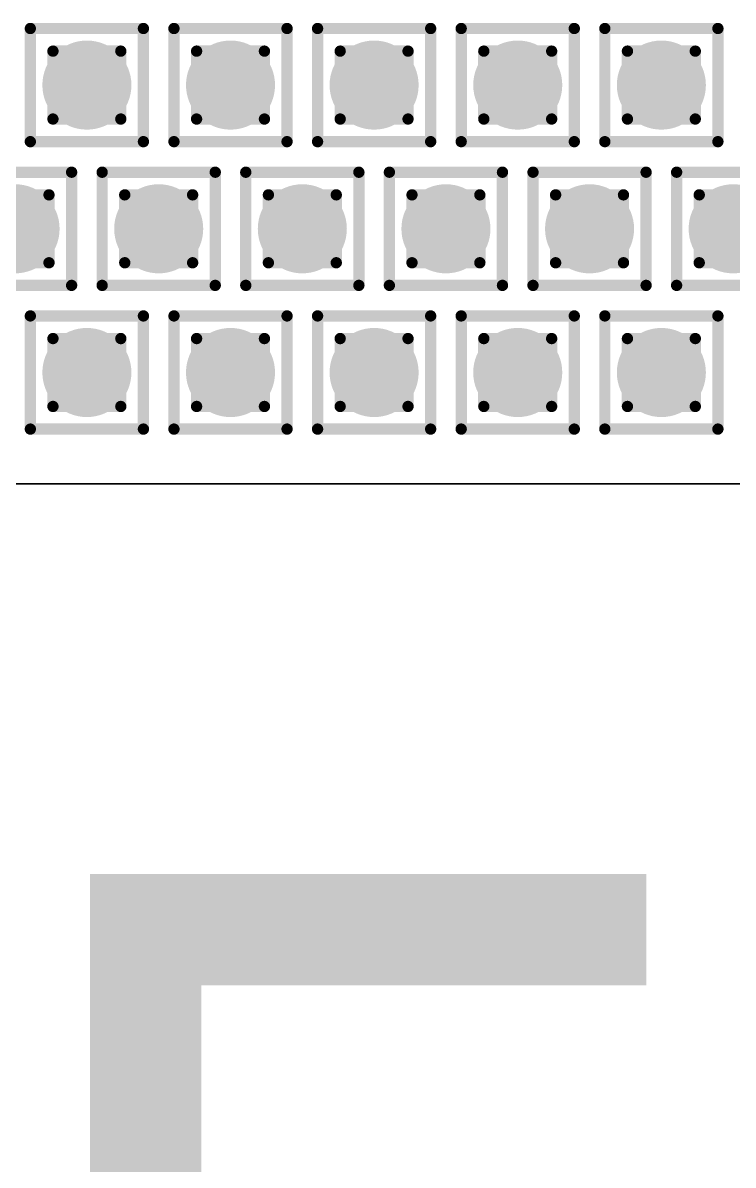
# Model space of a CAD drawing. Header units: inches. Extents: x -12 to 5357, y -8 to 5291.
# Drawn here: x 37.1 to 40.29, y 20.3 to 25.43 of the extents above; entities that cross this region are included whole.
import ezdxf

# ---------------------------------------------------------------- set-up
doc = ezdxf.new("R2010")
doc.units = ezdxf.units.IN
for name, color, linetype in [('Bottom Layer', 5, 'Continuous'), ('Drill Drawing', 1, 'Continuous'), ('Ground', 16, 'Continuous'), ('Multi-Layer', 9, 'Continuous'), ('Power', 76, 'Continuous'), ('Top Layer', 1, 'Continuous'), ('Via Holes', 16, 'Continuous')]:
    doc.layers.add(name, color=color, linetype=linetype)

# ---------------------------------------------------------------- blocks, each defined once
blk = doc.blocks.new('0915AT43A0026001E_14')
at = {"layer": 'Top Layer'}
for points in [[(-2.9974, -5.882), (-2.4974, -5.882), (-2.4974, -3.382), (-2.9974, -3.382)], [(-2.9969, -5.8822), (4.0031, -5.8822), (4.0031, -5.3822), (-2.9969, -5.3822)]]:
    blk.add_hatch(color=1, dxfattribs=at).paths.add_polyline_path(points)

msp = doc.modelspace()

# ---------------------------------------------------------------- hatches: boundary and pattern name
at = {"layer": 'Bottom Layer'}
h = msp.add_hatch(color=5, dxfattribs=at)
edge = h.paths.add_edge_path()
edge.add_arc((37.3837, 25.146), 0.2, 0, 360)
h = msp.add_hatch(color=5, dxfattribs=at)
edge = h.paths.add_edge_path()
edge.add_arc((38.0289, 25.146), 0.2, 0, 360)
h = msp.add_hatch(color=5, dxfattribs=at)
edge = h.paths.add_edge_path()
edge.add_arc((38.674, 25.146), 0.2, 0, 360)
h = msp.add_hatch(color=5, dxfattribs=at)
edge = h.paths.add_edge_path()
edge.add_arc((39.3192, 25.146), 0.2, 0, 360)
h = msp.add_hatch(color=5, dxfattribs=at)
edge = h.paths.add_edge_path()
edge.add_arc((39.9644, 25.146), 0.2, 0, 360)
h = msp.add_hatch(color=5, dxfattribs=at)
edge = h.paths.add_edge_path()
edge.add_arc((37.0611, 24.5008), 0.2, 0, 360)
h = msp.add_hatch(color=5, dxfattribs=at)
edge = h.paths.add_edge_path()
edge.add_arc((37.7063, 24.5008), 0.2, 0, 360)
h = msp.add_hatch(color=5, dxfattribs=at)
edge = h.paths.add_edge_path()
edge.add_arc((38.3515, 24.5008), 0.2, 0, 360)
h = msp.add_hatch(color=5, dxfattribs=at)
edge = h.paths.add_edge_path()
edge.add_arc((38.9966, 24.5008), 0.2, 0, 360)
h = msp.add_hatch(color=5, dxfattribs=at)
edge = h.paths.add_edge_path()
edge.add_arc((39.6418, 24.5008), 0.2, 0, 360)
h = msp.add_hatch(color=5, dxfattribs=at)
edge = h.paths.add_edge_path()
edge.add_arc((40.2869, 24.5008), 0.2, 0, 360)
h = msp.add_hatch(color=5, dxfattribs=at)
edge = h.paths.add_edge_path()
edge.add_arc((37.3837, 23.8557), 0.2, 0, 360)
h = msp.add_hatch(color=5, dxfattribs=at)
edge = h.paths.add_edge_path()
edge.add_arc((38.0289, 23.8557), 0.2, 0, 360)
h = msp.add_hatch(color=5, dxfattribs=at)
edge = h.paths.add_edge_path()
edge.add_arc((38.674, 23.8557), 0.2, 0, 360)
h = msp.add_hatch(color=5, dxfattribs=at)
edge = h.paths.add_edge_path()
edge.add_arc((39.3192, 23.8557), 0.2, 0, 360)
h = msp.add_hatch(color=5, dxfattribs=at)
edge = h.paths.add_edge_path()
edge.add_arc((39.9644, 23.8557), 0.2, 0, 360)
at = {"layer": 'Ground'}
h = msp.add_hatch(color=16, dxfattribs=at)
edge = h.paths.add_edge_path()
edge.add_arc((37.3837, 25.146), 0.2, 0, 360)
h = msp.add_hatch(color=16, dxfattribs=at)
edge = h.paths.add_edge_path()
edge.add_arc((38.0289, 25.146), 0.2, 0, 360)
h = msp.add_hatch(color=16, dxfattribs=at)
edge = h.paths.add_edge_path()
edge.add_arc((38.674, 25.146), 0.2, 0, 360)
h = msp.add_hatch(color=16, dxfattribs=at)
edge = h.paths.add_edge_path()
edge.add_arc((39.3192, 25.146), 0.2, 0, 360)
h = msp.add_hatch(color=16, dxfattribs=at)
edge = h.paths.add_edge_path()
edge.add_arc((39.9644, 25.146), 0.2, 0, 360)
h = msp.add_hatch(color=16, dxfattribs=at)
edge = h.paths.add_edge_path()
edge.add_arc((37.0611, 24.5008), 0.2, 0, 360)
h = msp.add_hatch(color=16, dxfattribs=at)
edge = h.paths.add_edge_path()
edge.add_arc((37.7063, 24.5008), 0.2, 0, 360)
h = msp.add_hatch(color=16, dxfattribs=at)
edge = h.paths.add_edge_path()
edge.add_arc((38.3515, 24.5008), 0.2, 0, 360)
h = msp.add_hatch(color=16, dxfattribs=at)
edge = h.paths.add_edge_path()
edge.add_arc((38.9966, 24.5008), 0.2, 0, 360)
h = msp.add_hatch(color=16, dxfattribs=at)
edge = h.paths.add_edge_path()
edge.add_arc((39.6418, 24.5008), 0.2, 0, 360)
h = msp.add_hatch(color=16, dxfattribs=at)
edge = h.paths.add_edge_path()
edge.add_arc((40.2869, 24.5008), 0.2, 0, 360)
h = msp.add_hatch(color=16, dxfattribs=at)
edge = h.paths.add_edge_path()
edge.add_arc((37.3837, 23.8557), 0.2, 0, 360)
h = msp.add_hatch(color=16, dxfattribs=at)
edge = h.paths.add_edge_path()
edge.add_arc((38.0289, 23.8557), 0.2, 0, 360)
h = msp.add_hatch(color=16, dxfattribs=at)
edge = h.paths.add_edge_path()
edge.add_arc((38.674, 23.8557), 0.2, 0, 360)
h = msp.add_hatch(color=16, dxfattribs=at)
edge = h.paths.add_edge_path()
edge.add_arc((39.3192, 23.8557), 0.2, 0, 360)
h = msp.add_hatch(color=16, dxfattribs=at)
edge = h.paths.add_edge_path()
edge.add_arc((39.9644, 23.8557), 0.2, 0, 360)
at = {"layer": 'Power'}
h = msp.add_hatch(color=76, dxfattribs=at)
edge = h.paths.add_edge_path()
edge.add_arc((37.3837, 25.146), 0.2, 0, 360)
h = msp.add_hatch(color=76, dxfattribs=at)
edge = h.paths.add_edge_path()
edge.add_arc((38.0289, 25.146), 0.2, 0, 360)
h = msp.add_hatch(color=76, dxfattribs=at)
edge = h.paths.add_edge_path()
edge.add_arc((38.674, 25.146), 0.2, 0, 360)
h = msp.add_hatch(color=76, dxfattribs=at)
edge = h.paths.add_edge_path()
edge.add_arc((39.3192, 25.146), 0.2, 0, 360)
h = msp.add_hatch(color=76, dxfattribs=at)
edge = h.paths.add_edge_path()
edge.add_arc((39.9644, 25.146), 0.2, 0, 360)
h = msp.add_hatch(color=76, dxfattribs=at)
edge = h.paths.add_edge_path()
edge.add_arc((37.0611, 24.5008), 0.2, 0, 360)
h = msp.add_hatch(color=76, dxfattribs=at)
edge = h.paths.add_edge_path()
edge.add_arc((37.7063, 24.5008), 0.2, 0, 360)
h = msp.add_hatch(color=76, dxfattribs=at)
edge = h.paths.add_edge_path()
edge.add_arc((38.3515, 24.5008), 0.2, 0, 360)
h = msp.add_hatch(color=76, dxfattribs=at)
edge = h.paths.add_edge_path()
edge.add_arc((38.9966, 24.5008), 0.2, 0, 360)
h = msp.add_hatch(color=76, dxfattribs=at)
edge = h.paths.add_edge_path()
edge.add_arc((39.6418, 24.5008), 0.2, 0, 360)
h = msp.add_hatch(color=76, dxfattribs=at)
edge = h.paths.add_edge_path()
edge.add_arc((40.2869, 24.5008), 0.2, 0, 360)
h = msp.add_hatch(color=76, dxfattribs=at)
edge = h.paths.add_edge_path()
edge.add_arc((37.3837, 23.8557), 0.2, 0, 360)
h = msp.add_hatch(color=76, dxfattribs=at)
edge = h.paths.add_edge_path()
edge.add_arc((38.0289, 23.8557), 0.2, 0, 360)
h = msp.add_hatch(color=76, dxfattribs=at)
edge = h.paths.add_edge_path()
edge.add_arc((38.674, 23.8557), 0.2, 0, 360)
h = msp.add_hatch(color=76, dxfattribs=at)
edge = h.paths.add_edge_path()
edge.add_arc((39.3192, 23.8557), 0.2, 0, 360)
h = msp.add_hatch(color=76, dxfattribs=at)
edge = h.paths.add_edge_path()
edge.add_arc((39.9644, 23.8557), 0.2, 0, 360)
at = {"layer": 'Top Layer'}
h = msp.add_hatch(color=1, dxfattribs=at)
edge = h.paths.add_edge_path()
edge.add_arc((37.3837, 25.146), 0.2, 0, 360)
h = msp.add_hatch(color=1, dxfattribs=at)
edge = h.paths.add_edge_path()
edge.add_arc((38.0289, 25.146), 0.2, 0, 360)
h = msp.add_hatch(color=1, dxfattribs=at)
edge = h.paths.add_edge_path()
edge.add_arc((38.674, 25.146), 0.2, 0, 360)
h = msp.add_hatch(color=1, dxfattribs=at)
edge = h.paths.add_edge_path()
edge.add_arc((39.3192, 25.146), 0.2, 0, 360)
h = msp.add_hatch(color=1, dxfattribs=at)
edge = h.paths.add_edge_path()
edge.add_arc((39.9644, 25.146), 0.2, 0, 360)
h = msp.add_hatch(color=1, dxfattribs=at)
edge = h.paths.add_edge_path()
edge.add_arc((37.0611, 24.5008), 0.2, 0, 360)
h = msp.add_hatch(color=1, dxfattribs=at)
edge = h.paths.add_edge_path()
edge.add_arc((37.7063, 24.5008), 0.2, 0, 360)
h = msp.add_hatch(color=1, dxfattribs=at)
edge = h.paths.add_edge_path()
edge.add_arc((38.3515, 24.5008), 0.2, 0, 360)
h = msp.add_hatch(color=1, dxfattribs=at)
edge = h.paths.add_edge_path()
edge.add_arc((38.9966, 24.5008), 0.2, 0, 360)
h = msp.add_hatch(color=1, dxfattribs=at)
edge = h.paths.add_edge_path()
edge.add_arc((39.6418, 24.5008), 0.2, 0, 360)
h = msp.add_hatch(color=1, dxfattribs=at)
edge = h.paths.add_edge_path()
edge.add_arc((40.2869, 24.5008), 0.2, 0, 360)
h = msp.add_hatch(color=1, dxfattribs=at)
edge = h.paths.add_edge_path()
edge.add_arc((37.3837, 23.8557), 0.2, 0, 360)
h = msp.add_hatch(color=1, dxfattribs=at)
edge = h.paths.add_edge_path()
edge.add_arc((38.0289, 23.8557), 0.2, 0, 360)
h = msp.add_hatch(color=1, dxfattribs=at)
edge = h.paths.add_edge_path()
edge.add_arc((38.674, 23.8557), 0.2, 0, 360)
h = msp.add_hatch(color=1, dxfattribs=at)
edge = h.paths.add_edge_path()
edge.add_arc((39.3192, 23.8557), 0.2, 0, 360)
h = msp.add_hatch(color=1, dxfattribs=at)
edge = h.paths.add_edge_path()
edge.add_arc((39.9644, 23.8557), 0.2, 0, 360)
at = {"layer": 'Via Holes'}
h = msp.add_hatch(color=7, dxfattribs=at)
edge = h.paths.add_edge_path()
edge.add_arc((37.3837, 25.146), 0.1, 0, 360)
h = msp.add_hatch(color=7, dxfattribs=at)
edge = h.paths.add_edge_path()
edge.add_arc((38.0289, 25.146), 0.1, 0, 360)
h = msp.add_hatch(color=7, dxfattribs=at)
edge = h.paths.add_edge_path()
edge.add_arc((38.674, 25.146), 0.1, 0, 360)
h = msp.add_hatch(color=7, dxfattribs=at)
edge = h.paths.add_edge_path()
edge.add_arc((39.3192, 25.146), 0.1, 0, 360)
h = msp.add_hatch(color=7, dxfattribs=at)
edge = h.paths.add_edge_path()
edge.add_arc((39.9644, 25.146), 0.1, 0, 360)
h = msp.add_hatch(color=7, dxfattribs=at)
edge = h.paths.add_edge_path()
edge.add_arc((37.0611, 24.5008), 0.1, 0, 360)
h = msp.add_hatch(color=7, dxfattribs=at)
edge = h.paths.add_edge_path()
edge.add_arc((37.7063, 24.5008), 0.1, 0, 360)
h = msp.add_hatch(color=7, dxfattribs=at)
edge = h.paths.add_edge_path()
edge.add_arc((38.3515, 24.5008), 0.1, 0, 360)
h = msp.add_hatch(color=7, dxfattribs=at)
edge = h.paths.add_edge_path()
edge.add_arc((38.9966, 24.5008), 0.1, 0, 360)
h = msp.add_hatch(color=7, dxfattribs=at)
edge = h.paths.add_edge_path()
edge.add_arc((39.6418, 24.5008), 0.1, 0, 360)
h = msp.add_hatch(color=7, dxfattribs=at)
edge = h.paths.add_edge_path()
edge.add_arc((40.2869, 24.5008), 0.1, 0, 360)
h = msp.add_hatch(color=7, dxfattribs=at)
edge = h.paths.add_edge_path()
edge.add_arc((37.3837, 23.8557), 0.1, 0, 360)
h = msp.add_hatch(color=7, dxfattribs=at)
edge = h.paths.add_edge_path()
edge.add_arc((38.0289, 23.8557), 0.1, 0, 360)
h = msp.add_hatch(color=7, dxfattribs=at)
edge = h.paths.add_edge_path()
edge.add_arc((38.674, 23.8557), 0.1, 0, 360)
h = msp.add_hatch(color=7, dxfattribs=at)
edge = h.paths.add_edge_path()
edge.add_arc((39.3192, 23.8557), 0.1, 0, 360)
h = msp.add_hatch(color=7, dxfattribs=at)
edge = h.paths.add_edge_path()
edge.add_arc((39.9644, 23.8557), 0.1, 0, 360)

# ---------------------------------------------------------------- linework, layer by layer
at = {"layer": 'Bottom Layer'}
msp.add_line((45.6117, 23.3565), (35.0001, 23.3565), dxfattribs=at)
at = {"layer": 'Drill Drawing'}
for points in [[(37.1297, 25.4, 0.0508, 0.0508, 0), (37.6377, 25.4, 0.0508, 0.0508, 0)], [(37.1297, 24.892, 0.0508, 0.0508, 0), (37.1297, 25.4, 0.0508, 0.0508, 0)], [(37.6377, 24.892, 0.0508, 0.0508, 0), (37.6377, 25.4, 0.0508, 0.0508, 0)], [(37.7749, 25.4, 0.0508, 0.0508, 0), (38.2829, 25.4, 0.0508, 0.0508, 0)], [(37.7749, 24.892, 0.0508, 0.0508, 0), (37.7749, 25.4, 0.0508, 0.0508, 0)], [(38.2829, 24.892, 0.0508, 0.0508, 0), (38.2829, 25.4, 0.0508, 0.0508, 0)], [(38.42, 25.4, 0.0508, 0.0508, 0), (38.928, 25.4, 0.0508, 0.0508, 0)], [(38.42, 24.892, 0.0508, 0.0508, 0), (38.42, 25.4, 0.0508, 0.0508, 0)], [(38.928, 24.892, 0.0508, 0.0508, 0), (38.928, 25.4, 0.0508, 0.0508, 0)], [(39.0652, 25.4, 0.0508, 0.0508, 0), (39.5732, 25.4, 0.0508, 0.0508, 0)], [(39.0652, 24.892, 0.0508, 0.0508, 0), (39.0652, 25.4, 0.0508, 0.0508, 0)], [(39.5732, 24.892, 0.0508, 0.0508, 0), (39.5732, 25.4, 0.0508, 0.0508, 0)], [(39.7104, 25.4, 0.0508, 0.0508, 0), (40.2184, 25.4, 0.0508, 0.0508, 0)], [(39.7104, 24.892, 0.0508, 0.0508, 0), (39.7104, 25.4, 0.0508, 0.0508, 0)], [(40.2184, 24.892, 0.0508, 0.0508, 0), (40.2184, 25.4, 0.0508, 0.0508, 0)], [(37.2313, 25.2984, 0.0508, 0.0508, 0), (37.5361, 25.2984, 0.0508, 0.0508, 0)], [(37.2313, 24.9936, 0.0508, 0.0508, 0), (37.2313, 25.2984, 0.0508, 0.0508, 0)], [(37.5361, 24.9936, 0.0508, 0.0508, 0), (37.5361, 25.2984, 0.0508, 0.0508, 0)], [(37.8765, 25.2984, 0.0508, 0.0508, 0), (38.1813, 25.2984, 0.0508, 0.0508, 0)], [(37.8765, 24.9936, 0.0508, 0.0508, 0), (37.8765, 25.2984, 0.0508, 0.0508, 0)], [(38.1813, 24.9936, 0.0508, 0.0508, 0), (38.1813, 25.2984, 0.0508, 0.0508, 0)], [(38.5216, 25.2984, 0.0508, 0.0508, 0), (38.8264, 25.2984, 0.0508, 0.0508, 0)], [(38.5216, 24.9936, 0.0508, 0.0508, 0), (38.5216, 25.2984, 0.0508, 0.0508, 0)], [(38.8264, 24.9936, 0.0508, 0.0508, 0), (38.8264, 25.2984, 0.0508, 0.0508, 0)], [(39.1668, 25.2984, 0.0508, 0.0508, 0), (39.4716, 25.2984, 0.0508, 0.0508, 0)], [(39.1668, 24.9936, 0.0508, 0.0508, 0), (39.1668, 25.2984, 0.0508, 0.0508, 0)], [(39.4716, 24.9936, 0.0508, 0.0508, 0), (39.4716, 25.2984, 0.0508, 0.0508, 0)], [(39.812, 25.2984, 0.0508, 0.0508, 0), (40.1168, 25.2984, 0.0508, 0.0508, 0)], [(39.812, 24.9936, 0.0508, 0.0508, 0), (39.812, 25.2984, 0.0508, 0.0508, 0)], [(40.1168, 24.9936, 0.0508, 0.0508, 0), (40.1168, 25.2984, 0.0508, 0.0508, 0)], [(37.2313, 24.9936, 0.0508, 0.0508, 0), (37.5361, 24.9936, 0.0508, 0.0508, 0)], [(37.8765, 24.9936, 0.0508, 0.0508, 0), (38.1813, 24.9936, 0.0508, 0.0508, 0)], [(38.5216, 24.9936, 0.0508, 0.0508, 0), (38.8264, 24.9936, 0.0508, 0.0508, 0)], [(39.1668, 24.9936, 0.0508, 0.0508, 0), (39.4716, 24.9936, 0.0508, 0.0508, 0)], [(39.812, 24.9936, 0.0508, 0.0508, 0), (40.1168, 24.9936, 0.0508, 0.0508, 0)], [(37.1297, 24.892, 0.0508, 0.0508, 0), (37.6377, 24.892, 0.0508, 0.0508, 0)], [(37.7749, 24.892, 0.0508, 0.0508, 0), (38.2829, 24.892, 0.0508, 0.0508, 0)], [(38.42, 24.892, 0.0508, 0.0508, 0), (38.928, 24.892, 0.0508, 0.0508, 0)], [(39.0652, 24.892, 0.0508, 0.0508, 0), (39.5732, 24.892, 0.0508, 0.0508, 0)], [(39.7104, 24.892, 0.0508, 0.0508, 0), (40.2184, 24.892, 0.0508, 0.0508, 0)], [(36.8071, 24.7548, 0.0508, 0.0508, 0), (37.3151, 24.7548, 0.0508, 0.0508, 0)], [(37.3151, 24.2468, 0.0508, 0.0508, 0), (37.3151, 24.7548, 0.0508, 0.0508, 0)], [(37.4523, 24.7548, 0.0508, 0.0508, 0), (37.9603, 24.7548, 0.0508, 0.0508, 0)], [(37.4523, 24.2468, 0.0508, 0.0508, 0), (37.4523, 24.7548, 0.0508, 0.0508, 0)], [(37.9603, 24.2468, 0.0508, 0.0508, 0), (37.9603, 24.7548, 0.0508, 0.0508, 0)], [(38.0975, 24.7548, 0.0508, 0.0508, 0), (38.6055, 24.7548, 0.0508, 0.0508, 0)], [(38.0975, 24.2468, 0.0508, 0.0508, 0), (38.0975, 24.7548, 0.0508, 0.0508, 0)], [(38.6055, 24.2468, 0.0508, 0.0508, 0), (38.6055, 24.7548, 0.0508, 0.0508, 0)], [(38.7426, 24.7548, 0.0508, 0.0508, 0), (39.2506, 24.7548, 0.0508, 0.0508, 0)], [(38.7426, 24.2468, 0.0508, 0.0508, 0), (38.7426, 24.7548, 0.0508, 0.0508, 0)], [(39.2506, 24.2468, 0.0508, 0.0508, 0), (39.2506, 24.7548, 0.0508, 0.0508, 0)], [(39.3878, 24.7548, 0.0508, 0.0508, 0), (39.8958, 24.7548, 0.0508, 0.0508, 0)], [(39.3878, 24.2468, 0.0508, 0.0508, 0), (39.3878, 24.7548, 0.0508, 0.0508, 0)], [(39.8958, 24.2468, 0.0508, 0.0508, 0), (39.8958, 24.7548, 0.0508, 0.0508, 0)], [(40.0329, 24.7548, 0.0508, 0.0508, 0), (40.5409, 24.7548, 0.0508, 0.0508, 0)], [(40.0329, 24.2468, 0.0508, 0.0508, 0), (40.0329, 24.7548, 0.0508, 0.0508, 0)], [(36.9087, 24.6532, 0.0508, 0.0508, 0), (37.2135, 24.6532, 0.0508, 0.0508, 0)], [(37.2135, 24.3484, 0.0508, 0.0508, 0), (37.2135, 24.6532, 0.0508, 0.0508, 0)], [(37.5539, 24.6532, 0.0508, 0.0508, 0), (37.8587, 24.6532, 0.0508, 0.0508, 0)], [(37.5539, 24.3484, 0.0508, 0.0508, 0), (37.5539, 24.6532, 0.0508, 0.0508, 0)], [(37.8587, 24.3484, 0.0508, 0.0508, 0), (37.8587, 24.6532, 0.0508, 0.0508, 0)], [(38.1991, 24.6532, 0.0508, 0.0508, 0), (38.5039, 24.6532, 0.0508, 0.0508, 0)], [(38.1991, 24.3484, 0.0508, 0.0508, 0), (38.1991, 24.6532, 0.0508, 0.0508, 0)], [(38.5039, 24.3484, 0.0508, 0.0508, 0), (38.5039, 24.6532, 0.0508, 0.0508, 0)], [(38.8442, 24.6532, 0.0508, 0.0508, 0), (39.149, 24.6532, 0.0508, 0.0508, 0)], [(38.8442, 24.3484, 0.0508, 0.0508, 0), (38.8442, 24.6532, 0.0508, 0.0508, 0)], [(39.149, 24.3484, 0.0508, 0.0508, 0), (39.149, 24.6532, 0.0508, 0.0508, 0)], [(39.4894, 24.6532, 0.0508, 0.0508, 0), (39.7942, 24.6532, 0.0508, 0.0508, 0)], [(39.4894, 24.3484, 0.0508, 0.0508, 0), (39.4894, 24.6532, 0.0508, 0.0508, 0)], [(39.7942, 24.3484, 0.0508, 0.0508, 0), (39.7942, 24.6532, 0.0508, 0.0508, 0)], [(40.1345, 24.6532, 0.0508, 0.0508, 0), (40.4393, 24.6532, 0.0508, 0.0508, 0)], [(40.1345, 24.3484, 0.0508, 0.0508, 0), (40.1345, 24.6532, 0.0508, 0.0508, 0)], [(36.9087, 24.3484, 0.0508, 0.0508, 0), (37.2135, 24.3484, 0.0508, 0.0508, 0)], [(37.5539, 24.3484, 0.0508, 0.0508, 0), (37.8587, 24.3484, 0.0508, 0.0508, 0)], [(38.1991, 24.3484, 0.0508, 0.0508, 0), (38.5039, 24.3484, 0.0508, 0.0508, 0)], [(38.8442, 24.3484, 0.0508, 0.0508, 0), (39.149, 24.3484, 0.0508, 0.0508, 0)], [(39.4894, 24.3484, 0.0508, 0.0508, 0), (39.7942, 24.3484, 0.0508, 0.0508, 0)], [(40.1345, 24.3484, 0.0508, 0.0508, 0), (40.4393, 24.3484, 0.0508, 0.0508, 0)], [(36.8071, 24.2468, 0.0508, 0.0508, 0), (37.3151, 24.2468, 0.0508, 0.0508, 0)], [(37.4523, 24.2468, 0.0508, 0.0508, 0), (37.9603, 24.2468, 0.0508, 0.0508, 0)], [(38.0975, 24.2468, 0.0508, 0.0508, 0), (38.6055, 24.2468, 0.0508, 0.0508, 0)], [(38.7426, 24.2468, 0.0508, 0.0508, 0), (39.2506, 24.2468, 0.0508, 0.0508, 0)], [(39.3878, 24.2468, 0.0508, 0.0508, 0), (39.8958, 24.2468, 0.0508, 0.0508, 0)], [(40.0329, 24.2468, 0.0508, 0.0508, 0), (40.5409, 24.2468, 0.0508, 0.0508, 0)], [(37.1297, 24.1097, 0.0508, 0.0508, 0), (37.6377, 24.1097, 0.0508, 0.0508, 0)], [(37.1297, 23.6017, 0.0508, 0.0508, 0), (37.1297, 24.1097, 0.0508, 0.0508, 0)], [(37.6377, 23.6017, 0.0508, 0.0508, 0), (37.6377, 24.1097, 0.0508, 0.0508, 0)], [(37.7749, 24.1097, 0.0508, 0.0508, 0), (38.2829, 24.1097, 0.0508, 0.0508, 0)], [(37.7749, 23.6017, 0.0508, 0.0508, 0), (37.7749, 24.1097, 0.0508, 0.0508, 0)], [(38.2829, 23.6017, 0.0508, 0.0508, 0), (38.2829, 24.1097, 0.0508, 0.0508, 0)], [(38.42, 24.1097, 0.0508, 0.0508, 0), (38.928, 24.1097, 0.0508, 0.0508, 0)], [(38.42, 23.6017, 0.0508, 0.0508, 0), (38.42, 24.1097, 0.0508, 0.0508, 0)], [(38.928, 23.6017, 0.0508, 0.0508, 0), (38.928, 24.1097, 0.0508, 0.0508, 0)], [(39.0652, 24.1097, 0.0508, 0.0508, 0), (39.5732, 24.1097, 0.0508, 0.0508, 0)], [(39.0652, 23.6017, 0.0508, 0.0508, 0), (39.0652, 24.1097, 0.0508, 0.0508, 0)], [(39.5732, 23.6017, 0.0508, 0.0508, 0), (39.5732, 24.1097, 0.0508, 0.0508, 0)], [(39.7104, 24.1097, 0.0508, 0.0508, 0), (40.2184, 24.1097, 0.0508, 0.0508, 0)], [(39.7104, 23.6017, 0.0508, 0.0508, 0), (39.7104, 24.1097, 0.0508, 0.0508, 0)], [(40.2184, 23.6017, 0.0508, 0.0508, 0), (40.2184, 24.1097, 0.0508, 0.0508, 0)], [(37.2313, 24.0081, 0.0508, 0.0508, 0), (37.5361, 24.0081, 0.0508, 0.0508, 0)], [(37.2313, 23.7033, 0.0508, 0.0508, 0), (37.2313, 24.0081, 0.0508, 0.0508, 0)], [(37.5361, 23.7033, 0.0508, 0.0508, 0), (37.5361, 24.0081, 0.0508, 0.0508, 0)], [(37.8765, 24.0081, 0.0508, 0.0508, 0), (38.1813, 24.0081, 0.0508, 0.0508, 0)], [(37.8765, 23.7033, 0.0508, 0.0508, 0), (37.8765, 24.0081, 0.0508, 0.0508, 0)], [(38.1813, 23.7033, 0.0508, 0.0508, 0), (38.1813, 24.0081, 0.0508, 0.0508, 0)], [(38.5216, 24.0081, 0.0508, 0.0508, 0), (38.8264, 24.0081, 0.0508, 0.0508, 0)], [(38.5216, 23.7033, 0.0508, 0.0508, 0), (38.5216, 24.0081, 0.0508, 0.0508, 0)], [(38.8264, 23.7033, 0.0508, 0.0508, 0), (38.8264, 24.0081, 0.0508, 0.0508, 0)], [(39.1668, 24.0081, 0.0508, 0.0508, 0), (39.4716, 24.0081, 0.0508, 0.0508, 0)], [(39.1668, 23.7033, 0.0508, 0.0508, 0), (39.1668, 24.0081, 0.0508, 0.0508, 0)], [(39.4716, 23.7033, 0.0508, 0.0508, 0), (39.4716, 24.0081, 0.0508, 0.0508, 0)], [(39.812, 24.0081, 0.0508, 0.0508, 0), (40.1168, 24.0081, 0.0508, 0.0508, 0)], [(39.812, 23.7033, 0.0508, 0.0508, 0), (39.812, 24.0081, 0.0508, 0.0508, 0)], [(40.1168, 23.7033, 0.0508, 0.0508, 0), (40.1168, 24.0081, 0.0508, 0.0508, 0)], [(37.2313, 23.7033, 0.0508, 0.0508, 0), (37.5361, 23.7033, 0.0508, 0.0508, 0)], [(37.8765, 23.7033, 0.0508, 0.0508, 0), (38.1813, 23.7033, 0.0508, 0.0508, 0)], [(38.5216, 23.7033, 0.0508, 0.0508, 0), (38.8264, 23.7033, 0.0508, 0.0508, 0)], [(39.1668, 23.7033, 0.0508, 0.0508, 0), (39.4716, 23.7033, 0.0508, 0.0508, 0)], [(39.812, 23.7033, 0.0508, 0.0508, 0), (40.1168, 23.7033, 0.0508, 0.0508, 0)], [(37.1297, 23.6017, 0.0508, 0.0508, 0), (37.6377, 23.6017, 0.0508, 0.0508, 0)], [(37.7749, 23.6017, 0.0508, 0.0508, 0), (38.2829, 23.6017, 0.0508, 0.0508, 0)], [(38.42, 23.6017, 0.0508, 0.0508, 0), (38.928, 23.6017, 0.0508, 0.0508, 0)], [(39.0652, 23.6017, 0.0508, 0.0508, 0), (39.5732, 23.6017, 0.0508, 0.0508, 0)], [(39.7104, 23.6017, 0.0508, 0.0508, 0), (40.2184, 23.6017, 0.0508, 0.0508, 0)]]:
    msp.add_lwpolyline(points, format="xyseb", dxfattribs=at)
for points in [[(37.117, 25.4, 0.0254, 0.0254, 1), (37.1424, 25.4, 0.0254, 0.0254, 1)], [(37.117, 25.4, 0.0254, 0.0254, 1), (37.1424, 25.4, 0.0254, 0.0254, 1)], [(37.625, 25.4, 0.0254, 0.0254, 1), (37.6504, 25.4, 0.0254, 0.0254, 1)], [(37.625, 25.4, 0.0254, 0.0254, 1), (37.6504, 25.4, 0.0254, 0.0254, 1)], [(37.7622, 25.4, 0.0254, 0.0254, 1), (37.7876, 25.4, 0.0254, 0.0254, 1)], [(37.7622, 25.4, 0.0254, 0.0254, 1), (37.7876, 25.4, 0.0254, 0.0254, 1)], [(38.2702, 25.4, 0.0254, 0.0254, 1), (38.2956, 25.4, 0.0254, 0.0254, 1)], [(38.2702, 25.4, 0.0254, 0.0254, 1), (38.2956, 25.4, 0.0254, 0.0254, 1)], [(38.4073, 25.4, 0.0254, 0.0254, 1), (38.4327, 25.4, 0.0254, 0.0254, 1)], [(38.4073, 25.4, 0.0254, 0.0254, 1), (38.4327, 25.4, 0.0254, 0.0254, 1)], [(38.9153, 25.4, 0.0254, 0.0254, 1), (38.9407, 25.4, 0.0254, 0.0254, 1)], [(38.9153, 25.4, 0.0254, 0.0254, 1), (38.9407, 25.4, 0.0254, 0.0254, 1)], [(39.0525, 25.4, 0.0254, 0.0254, 1), (39.0779, 25.4, 0.0254, 0.0254, 1)], [(39.0525, 25.4, 0.0254, 0.0254, 1), (39.0779, 25.4, 0.0254, 0.0254, 1)], [(39.5605, 25.4, 0.0254, 0.0254, 1), (39.5859, 25.4, 0.0254, 0.0254, 1)], [(39.5605, 25.4, 0.0254, 0.0254, 1), (39.5859, 25.4, 0.0254, 0.0254, 1)], [(39.6977, 25.4, 0.0254, 0.0254, 1), (39.7231, 25.4, 0.0254, 0.0254, 1)], [(39.6977, 25.4, 0.0254, 0.0254, 1), (39.7231, 25.4, 0.0254, 0.0254, 1)], [(40.2057, 25.4, 0.0254, 0.0254, 1), (40.2311, 25.4, 0.0254, 0.0254, 1)], [(40.2057, 25.4, 0.0254, 0.0254, 1), (40.2311, 25.4, 0.0254, 0.0254, 1)], [(37.2186, 25.2984, 0.0254, 0.0254, 1), (37.244, 25.2984, 0.0254, 0.0254, 1)], [(37.2186, 25.2984, 0.0254, 0.0254, 1), (37.244, 25.2984, 0.0254, 0.0254, 1)], [(37.5234, 25.2984, 0.0254, 0.0254, 1), (37.5488, 25.2984, 0.0254, 0.0254, 1)], [(37.5234, 25.2984, 0.0254, 0.0254, 1), (37.5488, 25.2984, 0.0254, 0.0254, 1)], [(37.8638, 25.2984, 0.0254, 0.0254, 1), (37.8892, 25.2984, 0.0254, 0.0254, 1)], [(37.8638, 25.2984, 0.0254, 0.0254, 1), (37.8892, 25.2984, 0.0254, 0.0254, 1)], [(38.1686, 25.2984, 0.0254, 0.0254, 1), (38.194, 25.2984, 0.0254, 0.0254, 1)], [(38.1686, 25.2984, 0.0254, 0.0254, 1), (38.194, 25.2984, 0.0254, 0.0254, 1)], [(38.5089, 25.2984, 0.0254, 0.0254, 1), (38.5343, 25.2984, 0.0254, 0.0254, 1)], [(38.5089, 25.2984, 0.0254, 0.0254, 1), (38.5343, 25.2984, 0.0254, 0.0254, 1)], [(38.8137, 25.2984, 0.0254, 0.0254, 1), (38.8391, 25.2984, 0.0254, 0.0254, 1)], [(38.8137, 25.2984, 0.0254, 0.0254, 1), (38.8391, 25.2984, 0.0254, 0.0254, 1)], [(39.1541, 25.2984, 0.0254, 0.0254, 1), (39.1795, 25.2984, 0.0254, 0.0254, 1)], [(39.1541, 25.2984, 0.0254, 0.0254, 1), (39.1795, 25.2984, 0.0254, 0.0254, 1)], [(39.4589, 25.2984, 0.0254, 0.0254, 1), (39.4843, 25.2984, 0.0254, 0.0254, 1)], [(39.4589, 25.2984, 0.0254, 0.0254, 1), (39.4843, 25.2984, 0.0254, 0.0254, 1)], [(39.7993, 25.2984, 0.0254, 0.0254, 1), (39.8247, 25.2984, 0.0254, 0.0254, 1)], [(39.7993, 25.2984, 0.0254, 0.0254, 1), (39.8247, 25.2984, 0.0254, 0.0254, 1)], [(40.1041, 25.2984, 0.0254, 0.0254, 1), (40.1295, 25.2984, 0.0254, 0.0254, 1)], [(40.1041, 25.2984, 0.0254, 0.0254, 1), (40.1295, 25.2984, 0.0254, 0.0254, 1)], [(37.2186, 24.9936, 0.0254, 0.0254, 1), (37.244, 24.9936, 0.0254, 0.0254, 1)], [(37.2186, 24.9936, 0.0254, 0.0254, 1), (37.244, 24.9936, 0.0254, 0.0254, 1)], [(37.5234, 24.9936, 0.0254, 0.0254, 1), (37.5488, 24.9936, 0.0254, 0.0254, 1)], [(37.5234, 24.9936, 0.0254, 0.0254, 1), (37.5488, 24.9936, 0.0254, 0.0254, 1)], [(37.8638, 24.9936, 0.0254, 0.0254, 1), (37.8892, 24.9936, 0.0254, 0.0254, 1)], [(37.8638, 24.9936, 0.0254, 0.0254, 1), (37.8892, 24.9936, 0.0254, 0.0254, 1)], [(38.1686, 24.9936, 0.0254, 0.0254, 1), (38.194, 24.9936, 0.0254, 0.0254, 1)], [(38.1686, 24.9936, 0.0254, 0.0254, 1), (38.194, 24.9936, 0.0254, 0.0254, 1)], [(38.5089, 24.9936, 0.0254, 0.0254, 1), (38.5343, 24.9936, 0.0254, 0.0254, 1)], [(38.5089, 24.9936, 0.0254, 0.0254, 1), (38.5343, 24.9936, 0.0254, 0.0254, 1)], [(38.8137, 24.9936, 0.0254, 0.0254, 1), (38.8391, 24.9936, 0.0254, 0.0254, 1)], [(38.8137, 24.9936, 0.0254, 0.0254, 1), (38.8391, 24.9936, 0.0254, 0.0254, 1)], [(39.1541, 24.9936, 0.0254, 0.0254, 1), (39.1795, 24.9936, 0.0254, 0.0254, 1)], [(39.1541, 24.9936, 0.0254, 0.0254, 1), (39.1795, 24.9936, 0.0254, 0.0254, 1)], [(39.4589, 24.9936, 0.0254, 0.0254, 1), (39.4843, 24.9936, 0.0254, 0.0254, 1)], [(39.4589, 24.9936, 0.0254, 0.0254, 1), (39.4843, 24.9936, 0.0254, 0.0254, 1)], [(39.7993, 24.9936, 0.0254, 0.0254, 1), (39.8247, 24.9936, 0.0254, 0.0254, 1)], [(39.7993, 24.9936, 0.0254, 0.0254, 1), (39.8247, 24.9936, 0.0254, 0.0254, 1)], [(40.1041, 24.9936, 0.0254, 0.0254, 1), (40.1295, 24.9936, 0.0254, 0.0254, 1)], [(40.1041, 24.9936, 0.0254, 0.0254, 1), (40.1295, 24.9936, 0.0254, 0.0254, 1)], [(37.117, 24.892, 0.0254, 0.0254, 1), (37.1424, 24.892, 0.0254, 0.0254, 1)], [(37.117, 24.892, 0.0254, 0.0254, 1), (37.1424, 24.892, 0.0254, 0.0254, 1)], [(37.625, 24.892, 0.0254, 0.0254, 1), (37.6504, 24.892, 0.0254, 0.0254, 1)], [(37.625, 24.892, 0.0254, 0.0254, 1), (37.6504, 24.892, 0.0254, 0.0254, 1)], [(37.7622, 24.892, 0.0254, 0.0254, 1), (37.7876, 24.892, 0.0254, 0.0254, 1)], [(37.7622, 24.892, 0.0254, 0.0254, 1), (37.7876, 24.892, 0.0254, 0.0254, 1)], [(38.2702, 24.892, 0.0254, 0.0254, 1), (38.2956, 24.892, 0.0254, 0.0254, 1)], [(38.2702, 24.892, 0.0254, 0.0254, 1), (38.2956, 24.892, 0.0254, 0.0254, 1)], [(38.4073, 24.892, 0.0254, 0.0254, 1), (38.4327, 24.892, 0.0254, 0.0254, 1)], [(38.4073, 24.892, 0.0254, 0.0254, 1), (38.4327, 24.892, 0.0254, 0.0254, 1)], [(38.9153, 24.892, 0.0254, 0.0254, 1), (38.9407, 24.892, 0.0254, 0.0254, 1)], [(38.9153, 24.892, 0.0254, 0.0254, 1), (38.9407, 24.892, 0.0254, 0.0254, 1)], [(39.0525, 24.892, 0.0254, 0.0254, 1), (39.0779, 24.892, 0.0254, 0.0254, 1)], [(39.0525, 24.892, 0.0254, 0.0254, 1), (39.0779, 24.892, 0.0254, 0.0254, 1)], [(39.5605, 24.892, 0.0254, 0.0254, 1), (39.5859, 24.892, 0.0254, 0.0254, 1)], [(39.5605, 24.892, 0.0254, 0.0254, 1), (39.5859, 24.892, 0.0254, 0.0254, 1)], [(39.6977, 24.892, 0.0254, 0.0254, 1), (39.7231, 24.892, 0.0254, 0.0254, 1)], [(39.6977, 24.892, 0.0254, 0.0254, 1), (39.7231, 24.892, 0.0254, 0.0254, 1)], [(40.2057, 24.892, 0.0254, 0.0254, 1), (40.2311, 24.892, 0.0254, 0.0254, 1)], [(40.2057, 24.892, 0.0254, 0.0254, 1), (40.2311, 24.892, 0.0254, 0.0254, 1)], [(37.3024, 24.7548, 0.0254, 0.0254, 1), (37.3278, 24.7548, 0.0254, 0.0254, 1)], [(37.3024, 24.7548, 0.0254, 0.0254, 1), (37.3278, 24.7548, 0.0254, 0.0254, 1)], [(37.4396, 24.7548, 0.0254, 0.0254, 1), (37.465, 24.7548, 0.0254, 0.0254, 1)], [(37.4396, 24.7548, 0.0254, 0.0254, 1), (37.465, 24.7548, 0.0254, 0.0254, 1)], [(37.9476, 24.7548, 0.0254, 0.0254, 1), (37.973, 24.7548, 0.0254, 0.0254, 1)], [(37.9476, 24.7548, 0.0254, 0.0254, 1), (37.973, 24.7548, 0.0254, 0.0254, 1)], [(38.0848, 24.7548, 0.0254, 0.0254, 1), (38.1102, 24.7548, 0.0254, 0.0254, 1)], [(38.0848, 24.7548, 0.0254, 0.0254, 1), (38.1102, 24.7548, 0.0254, 0.0254, 1)], [(38.5928, 24.7548, 0.0254, 0.0254, 1), (38.6182, 24.7548, 0.0254, 0.0254, 1)], [(38.5928, 24.7548, 0.0254, 0.0254, 1), (38.6182, 24.7548, 0.0254, 0.0254, 1)], [(38.7299, 24.7548, 0.0254, 0.0254, 1), (38.7553, 24.7548, 0.0254, 0.0254, 1)], [(38.7299, 24.7548, 0.0254, 0.0254, 1), (38.7553, 24.7548, 0.0254, 0.0254, 1)], [(39.2379, 24.7548, 0.0254, 0.0254, 1), (39.2633, 24.7548, 0.0254, 0.0254, 1)], [(39.2379, 24.7548, 0.0254, 0.0254, 1), (39.2633, 24.7548, 0.0254, 0.0254, 1)], [(39.3751, 24.7548, 0.0254, 0.0254, 1), (39.4005, 24.7548, 0.0254, 0.0254, 1)], [(39.3751, 24.7548, 0.0254, 0.0254, 1), (39.4005, 24.7548, 0.0254, 0.0254, 1)], [(39.8831, 24.7548, 0.0254, 0.0254, 1), (39.9085, 24.7548, 0.0254, 0.0254, 1)], [(39.8831, 24.7548, 0.0254, 0.0254, 1), (39.9085, 24.7548, 0.0254, 0.0254, 1)], [(40.0202, 24.7548, 0.0254, 0.0254, 1), (40.0456, 24.7548, 0.0254, 0.0254, 1)], [(40.0202, 24.7548, 0.0254, 0.0254, 1), (40.0456, 24.7548, 0.0254, 0.0254, 1)], [(37.2008, 24.6532, 0.0254, 0.0254, 1), (37.2262, 24.6532, 0.0254, 0.0254, 1)], [(37.2008, 24.6532, 0.0254, 0.0254, 1), (37.2262, 24.6532, 0.0254, 0.0254, 1)], [(37.5412, 24.6532, 0.0254, 0.0254, 1), (37.5666, 24.6532, 0.0254, 0.0254, 1)], [(37.5412, 24.6532, 0.0254, 0.0254, 1), (37.5666, 24.6532, 0.0254, 0.0254, 1)], [(37.846, 24.6532, 0.0254, 0.0254, 1), (37.8714, 24.6532, 0.0254, 0.0254, 1)], [(37.846, 24.6532, 0.0254, 0.0254, 1), (37.8714, 24.6532, 0.0254, 0.0254, 1)], [(38.1864, 24.6532, 0.0254, 0.0254, 1), (38.2118, 24.6532, 0.0254, 0.0254, 1)], [(38.1864, 24.6532, 0.0254, 0.0254, 1), (38.2118, 24.6532, 0.0254, 0.0254, 1)], [(38.4912, 24.6532, 0.0254, 0.0254, 1), (38.5166, 24.6532, 0.0254, 0.0254, 1)], [(38.4912, 24.6532, 0.0254, 0.0254, 1), (38.5166, 24.6532, 0.0254, 0.0254, 1)], [(38.8315, 24.6532, 0.0254, 0.0254, 1), (38.8569, 24.6532, 0.0254, 0.0254, 1)], [(38.8315, 24.6532, 0.0254, 0.0254, 1), (38.8569, 24.6532, 0.0254, 0.0254, 1)], [(39.1363, 24.6532, 0.0254, 0.0254, 1), (39.1617, 24.6532, 0.0254, 0.0254, 1)], [(39.1363, 24.6532, 0.0254, 0.0254, 1), (39.1617, 24.6532, 0.0254, 0.0254, 1)], [(39.4767, 24.6532, 0.0254, 0.0254, 1), (39.5021, 24.6532, 0.0254, 0.0254, 1)], [(39.4767, 24.6532, 0.0254, 0.0254, 1), (39.5021, 24.6532, 0.0254, 0.0254, 1)], [(39.7815, 24.6532, 0.0254, 0.0254, 1), (39.8069, 24.6532, 0.0254, 0.0254, 1)], [(39.7815, 24.6532, 0.0254, 0.0254, 1), (39.8069, 24.6532, 0.0254, 0.0254, 1)], [(40.1218, 24.6532, 0.0254, 0.0254, 1), (40.1472, 24.6532, 0.0254, 0.0254, 1)], [(40.1218, 24.6532, 0.0254, 0.0254, 1), (40.1472, 24.6532, 0.0254, 0.0254, 1)], [(37.2008, 24.3484, 0.0254, 0.0254, 1), (37.2262, 24.3484, 0.0254, 0.0254, 1)], [(37.2008, 24.3484, 0.0254, 0.0254, 1), (37.2262, 24.3484, 0.0254, 0.0254, 1)], [(37.5412, 24.3484, 0.0254, 0.0254, 1), (37.5666, 24.3484, 0.0254, 0.0254, 1)], [(37.5412, 24.3484, 0.0254, 0.0254, 1), (37.5666, 24.3484, 0.0254, 0.0254, 1)], [(37.846, 24.3484, 0.0254, 0.0254, 1), (37.8714, 24.3484, 0.0254, 0.0254, 1)], [(37.846, 24.3484, 0.0254, 0.0254, 1), (37.8714, 24.3484, 0.0254, 0.0254, 1)], [(38.1864, 24.3484, 0.0254, 0.0254, 1), (38.2118, 24.3484, 0.0254, 0.0254, 1)], [(38.1864, 24.3484, 0.0254, 0.0254, 1), (38.2118, 24.3484, 0.0254, 0.0254, 1)], [(38.4912, 24.3484, 0.0254, 0.0254, 1), (38.5166, 24.3484, 0.0254, 0.0254, 1)], [(38.4912, 24.3484, 0.0254, 0.0254, 1), (38.5166, 24.3484, 0.0254, 0.0254, 1)], [(38.8315, 24.3484, 0.0254, 0.0254, 1), (38.8569, 24.3484, 0.0254, 0.0254, 1)], [(38.8315, 24.3484, 0.0254, 0.0254, 1), (38.8569, 24.3484, 0.0254, 0.0254, 1)], [(39.1363, 24.3484, 0.0254, 0.0254, 1), (39.1617, 24.3484, 0.0254, 0.0254, 1)], [(39.1363, 24.3484, 0.0254, 0.0254, 1), (39.1617, 24.3484, 0.0254, 0.0254, 1)], [(39.4767, 24.3484, 0.0254, 0.0254, 1), (39.5021, 24.3484, 0.0254, 0.0254, 1)], [(39.4767, 24.3484, 0.0254, 0.0254, 1), (39.5021, 24.3484, 0.0254, 0.0254, 1)], [(39.7815, 24.3484, 0.0254, 0.0254, 1), (39.8069, 24.3484, 0.0254, 0.0254, 1)], [(39.7815, 24.3484, 0.0254, 0.0254, 1), (39.8069, 24.3484, 0.0254, 0.0254, 1)], [(40.1218, 24.3484, 0.0254, 0.0254, 1), (40.1472, 24.3484, 0.0254, 0.0254, 1)], [(40.1218, 24.3484, 0.0254, 0.0254, 1), (40.1472, 24.3484, 0.0254, 0.0254, 1)], [(37.3024, 24.2468, 0.0254, 0.0254, 1), (37.3278, 24.2468, 0.0254, 0.0254, 1)], [(37.3024, 24.2468, 0.0254, 0.0254, 1), (37.3278, 24.2468, 0.0254, 0.0254, 1)], [(37.4396, 24.2468, 0.0254, 0.0254, 1), (37.465, 24.2468, 0.0254, 0.0254, 1)], [(37.4396, 24.2468, 0.0254, 0.0254, 1), (37.465, 24.2468, 0.0254, 0.0254, 1)], [(37.9476, 24.2468, 0.0254, 0.0254, 1), (37.973, 24.2468, 0.0254, 0.0254, 1)], [(37.9476, 24.2468, 0.0254, 0.0254, 1), (37.973, 24.2468, 0.0254, 0.0254, 1)], [(38.0848, 24.2468, 0.0254, 0.0254, 1), (38.1102, 24.2468, 0.0254, 0.0254, 1)], [(38.0848, 24.2468, 0.0254, 0.0254, 1), (38.1102, 24.2468, 0.0254, 0.0254, 1)], [(38.5928, 24.2468, 0.0254, 0.0254, 1), (38.6182, 24.2468, 0.0254, 0.0254, 1)], [(38.5928, 24.2468, 0.0254, 0.0254, 1), (38.6182, 24.2468, 0.0254, 0.0254, 1)], [(38.7299, 24.2468, 0.0254, 0.0254, 1), (38.7553, 24.2468, 0.0254, 0.0254, 1)], [(38.7299, 24.2468, 0.0254, 0.0254, 1), (38.7553, 24.2468, 0.0254, 0.0254, 1)], [(39.2379, 24.2468, 0.0254, 0.0254, 1), (39.2633, 24.2468, 0.0254, 0.0254, 1)], [(39.2379, 24.2468, 0.0254, 0.0254, 1), (39.2633, 24.2468, 0.0254, 0.0254, 1)], [(39.3751, 24.2468, 0.0254, 0.0254, 1), (39.4005, 24.2468, 0.0254, 0.0254, 1)], [(39.3751, 24.2468, 0.0254, 0.0254, 1), (39.4005, 24.2468, 0.0254, 0.0254, 1)], [(39.8831, 24.2468, 0.0254, 0.0254, 1), (39.9085, 24.2468, 0.0254, 0.0254, 1)], [(39.8831, 24.2468, 0.0254, 0.0254, 1), (39.9085, 24.2468, 0.0254, 0.0254, 1)], [(40.0202, 24.2468, 0.0254, 0.0254, 1), (40.0456, 24.2468, 0.0254, 0.0254, 1)], [(40.0202, 24.2468, 0.0254, 0.0254, 1), (40.0456, 24.2468, 0.0254, 0.0254, 1)], [(37.117, 24.1097, 0.0254, 0.0254, 1), (37.1424, 24.1097, 0.0254, 0.0254, 1)], [(37.117, 24.1097, 0.0254, 0.0254, 1), (37.1424, 24.1097, 0.0254, 0.0254, 1)], [(37.625, 24.1097, 0.0254, 0.0254, 1), (37.6504, 24.1097, 0.0254, 0.0254, 1)], [(37.625, 24.1097, 0.0254, 0.0254, 1), (37.6504, 24.1097, 0.0254, 0.0254, 1)], [(37.7622, 24.1097, 0.0254, 0.0254, 1), (37.7876, 24.1097, 0.0254, 0.0254, 1)], [(37.7622, 24.1097, 0.0254, 0.0254, 1), (37.7876, 24.1097, 0.0254, 0.0254, 1)], [(38.2702, 24.1097, 0.0254, 0.0254, 1), (38.2956, 24.1097, 0.0254, 0.0254, 1)], [(38.2702, 24.1097, 0.0254, 0.0254, 1), (38.2956, 24.1097, 0.0254, 0.0254, 1)], [(38.4073, 24.1097, 0.0254, 0.0254, 1), (38.4327, 24.1097, 0.0254, 0.0254, 1)], [(38.4073, 24.1097, 0.0254, 0.0254, 1), (38.4327, 24.1097, 0.0254, 0.0254, 1)], [(38.9153, 24.1097, 0.0254, 0.0254, 1), (38.9407, 24.1097, 0.0254, 0.0254, 1)], [(38.9153, 24.1097, 0.0254, 0.0254, 1), (38.9407, 24.1097, 0.0254, 0.0254, 1)], [(39.0525, 24.1097, 0.0254, 0.0254, 1), (39.0779, 24.1097, 0.0254, 0.0254, 1)], [(39.0525, 24.1097, 0.0254, 0.0254, 1), (39.0779, 24.1097, 0.0254, 0.0254, 1)], [(39.5605, 24.1097, 0.0254, 0.0254, 1), (39.5859, 24.1097, 0.0254, 0.0254, 1)], [(39.5605, 24.1097, 0.0254, 0.0254, 1), (39.5859, 24.1097, 0.0254, 0.0254, 1)], [(39.6977, 24.1097, 0.0254, 0.0254, 1), (39.7231, 24.1097, 0.0254, 0.0254, 1)], [(39.6977, 24.1097, 0.0254, 0.0254, 1), (39.7231, 24.1097, 0.0254, 0.0254, 1)], [(40.2057, 24.1097, 0.0254, 0.0254, 1), (40.2311, 24.1097, 0.0254, 0.0254, 1)], [(40.2057, 24.1097, 0.0254, 0.0254, 1), (40.2311, 24.1097, 0.0254, 0.0254, 1)], [(37.2186, 24.0081, 0.0254, 0.0254, 1), (37.244, 24.0081, 0.0254, 0.0254, 1)], [(37.2186, 24.0081, 0.0254, 0.0254, 1), (37.244, 24.0081, 0.0254, 0.0254, 1)], [(37.5234, 24.0081, 0.0254, 0.0254, 1), (37.5488, 24.0081, 0.0254, 0.0254, 1)], [(37.5234, 24.0081, 0.0254, 0.0254, 1), (37.5488, 24.0081, 0.0254, 0.0254, 1)], [(37.8638, 24.0081, 0.0254, 0.0254, 1), (37.8892, 24.0081, 0.0254, 0.0254, 1)], [(37.8638, 24.0081, 0.0254, 0.0254, 1), (37.8892, 24.0081, 0.0254, 0.0254, 1)], [(38.1686, 24.0081, 0.0254, 0.0254, 1), (38.194, 24.0081, 0.0254, 0.0254, 1)], [(38.1686, 24.0081, 0.0254, 0.0254, 1), (38.194, 24.0081, 0.0254, 0.0254, 1)], [(38.5089, 24.0081, 0.0254, 0.0254, 1), (38.5343, 24.0081, 0.0254, 0.0254, 1)], [(38.5089, 24.0081, 0.0254, 0.0254, 1), (38.5343, 24.0081, 0.0254, 0.0254, 1)], [(38.8137, 24.0081, 0.0254, 0.0254, 1), (38.8391, 24.0081, 0.0254, 0.0254, 1)], [(38.8137, 24.0081, 0.0254, 0.0254, 1), (38.8391, 24.0081, 0.0254, 0.0254, 1)], [(39.1541, 24.0081, 0.0254, 0.0254, 1), (39.1795, 24.0081, 0.0254, 0.0254, 1)], [(39.1541, 24.0081, 0.0254, 0.0254, 1), (39.1795, 24.0081, 0.0254, 0.0254, 1)], [(39.4589, 24.0081, 0.0254, 0.0254, 1), (39.4843, 24.0081, 0.0254, 0.0254, 1)], [(39.4589, 24.0081, 0.0254, 0.0254, 1), (39.4843, 24.0081, 0.0254, 0.0254, 1)], [(39.7993, 24.0081, 0.0254, 0.0254, 1), (39.8247, 24.0081, 0.0254, 0.0254, 1)], [(39.7993, 24.0081, 0.0254, 0.0254, 1), (39.8247, 24.0081, 0.0254, 0.0254, 1)], [(40.1041, 24.0081, 0.0254, 0.0254, 1), (40.1295, 24.0081, 0.0254, 0.0254, 1)], [(40.1041, 24.0081, 0.0254, 0.0254, 1), (40.1295, 24.0081, 0.0254, 0.0254, 1)], [(37.2186, 23.7033, 0.0254, 0.0254, 1), (37.244, 23.7033, 0.0254, 0.0254, 1)], [(37.2186, 23.7033, 0.0254, 0.0254, 1), (37.244, 23.7033, 0.0254, 0.0254, 1)], [(37.5234, 23.7033, 0.0254, 0.0254, 1), (37.5488, 23.7033, 0.0254, 0.0254, 1)], [(37.5234, 23.7033, 0.0254, 0.0254, 1), (37.5488, 23.7033, 0.0254, 0.0254, 1)], [(37.8638, 23.7033, 0.0254, 0.0254, 1), (37.8892, 23.7033, 0.0254, 0.0254, 1)], [(37.8638, 23.7033, 0.0254, 0.0254, 1), (37.8892, 23.7033, 0.0254, 0.0254, 1)], [(38.1686, 23.7033, 0.0254, 0.0254, 1), (38.194, 23.7033, 0.0254, 0.0254, 1)], [(38.1686, 23.7033, 0.0254, 0.0254, 1), (38.194, 23.7033, 0.0254, 0.0254, 1)], [(38.5089, 23.7033, 0.0254, 0.0254, 1), (38.5343, 23.7033, 0.0254, 0.0254, 1)], [(38.5089, 23.7033, 0.0254, 0.0254, 1), (38.5343, 23.7033, 0.0254, 0.0254, 1)], [(38.8137, 23.7033, 0.0254, 0.0254, 1), (38.8391, 23.7033, 0.0254, 0.0254, 1)], [(38.8137, 23.7033, 0.0254, 0.0254, 1), (38.8391, 23.7033, 0.0254, 0.0254, 1)], [(39.1541, 23.7033, 0.0254, 0.0254, 1), (39.1795, 23.7033, 0.0254, 0.0254, 1)], [(39.1541, 23.7033, 0.0254, 0.0254, 1), (39.1795, 23.7033, 0.0254, 0.0254, 1)], [(39.4589, 23.7033, 0.0254, 0.0254, 1), (39.4843, 23.7033, 0.0254, 0.0254, 1)], [(39.4589, 23.7033, 0.0254, 0.0254, 1), (39.4843, 23.7033, 0.0254, 0.0254, 1)], [(39.7993, 23.7033, 0.0254, 0.0254, 1), (39.8247, 23.7033, 0.0254, 0.0254, 1)], [(39.7993, 23.7033, 0.0254, 0.0254, 1), (39.8247, 23.7033, 0.0254, 0.0254, 1)], [(40.1041, 23.7033, 0.0254, 0.0254, 1), (40.1295, 23.7033, 0.0254, 0.0254, 1)], [(40.1041, 23.7033, 0.0254, 0.0254, 1), (40.1295, 23.7033, 0.0254, 0.0254, 1)], [(37.117, 23.6017, 0.0254, 0.0254, 1), (37.1424, 23.6017, 0.0254, 0.0254, 1)], [(37.117, 23.6017, 0.0254, 0.0254, 1), (37.1424, 23.6017, 0.0254, 0.0254, 1)], [(37.625, 23.6017, 0.0254, 0.0254, 1), (37.6504, 23.6017, 0.0254, 0.0254, 1)], [(37.625, 23.6017, 0.0254, 0.0254, 1), (37.6504, 23.6017, 0.0254, 0.0254, 1)], [(37.7622, 23.6017, 0.0254, 0.0254, 1), (37.7876, 23.6017, 0.0254, 0.0254, 1)], [(37.7622, 23.6017, 0.0254, 0.0254, 1), (37.7876, 23.6017, 0.0254, 0.0254, 1)], [(38.2702, 23.6017, 0.0254, 0.0254, 1), (38.2956, 23.6017, 0.0254, 0.0254, 1)], [(38.2702, 23.6017, 0.0254, 0.0254, 1), (38.2956, 23.6017, 0.0254, 0.0254, 1)], [(38.4073, 23.6017, 0.0254, 0.0254, 1), (38.4327, 23.6017, 0.0254, 0.0254, 1)], [(38.4073, 23.6017, 0.0254, 0.0254, 1), (38.4327, 23.6017, 0.0254, 0.0254, 1)], [(38.9153, 23.6017, 0.0254, 0.0254, 1), (38.9407, 23.6017, 0.0254, 0.0254, 1)], [(38.9153, 23.6017, 0.0254, 0.0254, 1), (38.9407, 23.6017, 0.0254, 0.0254, 1)], [(39.0525, 23.6017, 0.0254, 0.0254, 1), (39.0779, 23.6017, 0.0254, 0.0254, 1)], [(39.0525, 23.6017, 0.0254, 0.0254, 1), (39.0779, 23.6017, 0.0254, 0.0254, 1)], [(39.5605, 23.6017, 0.0254, 0.0254, 1), (39.5859, 23.6017, 0.0254, 0.0254, 1)], [(39.5605, 23.6017, 0.0254, 0.0254, 1), (39.5859, 23.6017, 0.0254, 0.0254, 1)], [(39.6977, 23.6017, 0.0254, 0.0254, 1), (39.7231, 23.6017, 0.0254, 0.0254, 1)], [(39.6977, 23.6017, 0.0254, 0.0254, 1), (39.7231, 23.6017, 0.0254, 0.0254, 1)], [(40.2057, 23.6017, 0.0254, 0.0254, 1), (40.2311, 23.6017, 0.0254, 0.0254, 1)], [(40.2057, 23.6017, 0.0254, 0.0254, 1), (40.2311, 23.6017, 0.0254, 0.0254, 1)]]:
    msp.add_lwpolyline(points, format="xyseb", close=True, dxfattribs=at)
at = {"layer": 'Ground'}
msp.add_line((45.6117, 23.3565), (35.0001, 23.3565), dxfattribs=at)
at = {"layer": 'Multi-Layer'}
msp.add_line((35.0001, 23.3565), (46.0001, 23.3565), dxfattribs=at)
at = {"layer": 'Top Layer'}
msp.add_line((42.7555, 23.3565), (35.0001, 23.3565), dxfattribs=at)

# ---------------------------------------------------------------- block references
at = {"rotation": 270}
msp.add_blockref('0915AT43A0026001E_14', (43.2795, 18.6065), dxfattribs=at)

doc.saveas('drawing.dxf')
